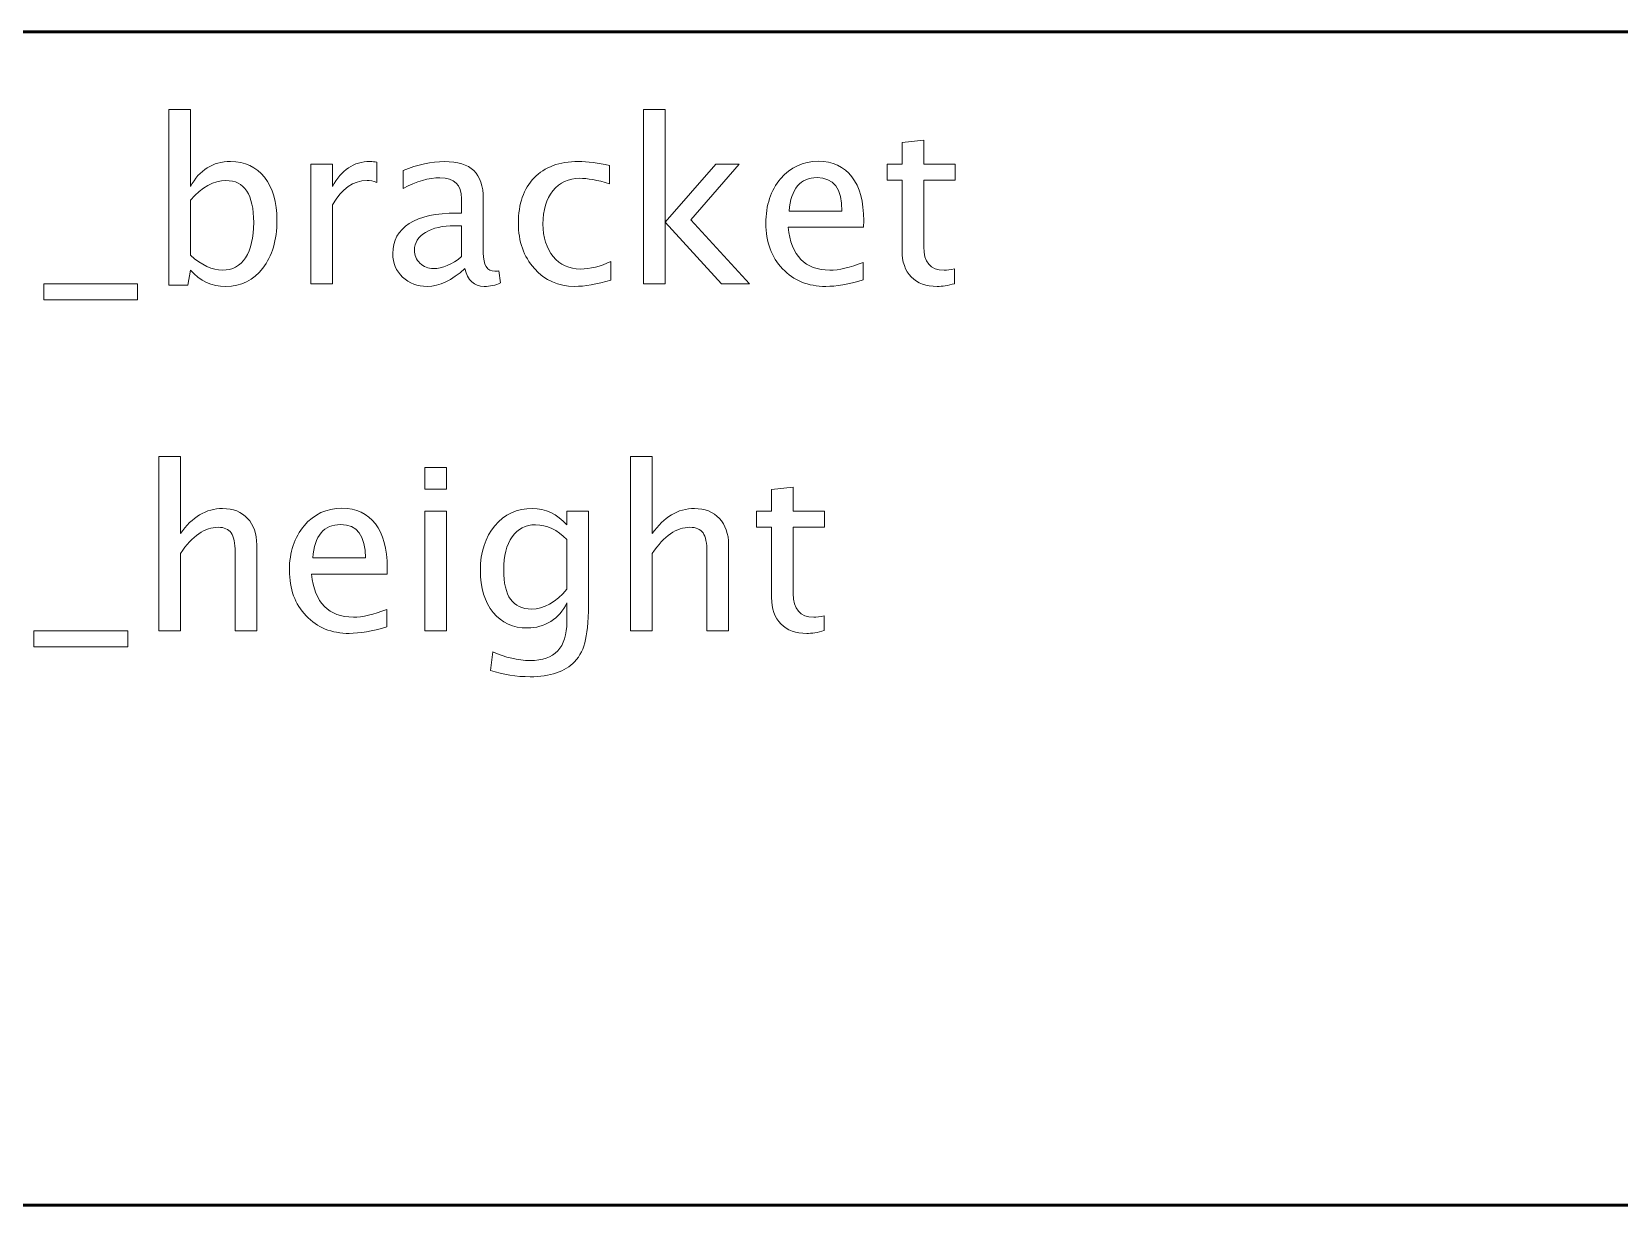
# Model space of a CAD drawing. Header units: centimetres. Extents: x -23.9 to 23.9, y -5.2 to 5.2.
# Drawn here: x 6.38 to 12.34, y 0.8 to 5.2 of the extents above; entities that cross this region are included whole.
import ezdxf

# ---------------------------------------------------------------- set-up
doc = ezdxf.new("R2010")
doc.units = ezdxf.units.CM
doc.header["$MEASUREMENT"] = 0
doc.layers.add('Layer 1', color=7, linetype='Continuous')

msp = doc.modelspace()

# ---------------------------------------------------------------- linework, layer by layer
at = {"layer": 'Layer 1', "lineweight": 53}
msp.add_open_spline([(-23.95, 1.3), (-23.95, 1.3), (-23.95, 4.7), (-23.95, 4.7), (-23.95, 4.7), (-23.95, 4.97614), (-23.72614, 5.2), (-23.45, 5.2), (-23.45, 5.2), (-23.45, 5.2), (23.45, 5.2), (23.45, 5.2), (23.45, 5.2), (23.72614, 5.2), (23.95, 4.97614), (23.95, 4.7), (23.95, 4.7), (23.95, 4.7), (23.95, 1.3), (23.95, 1.3), (23.95, 1.3), (23.95, 1.02386), (23.72614, 0.8), (23.45, 0.8), (23.45, 0.8), (23.45, 0.8), (-23.45, 0.8), (-23.45, 0.8), (-23.45, 0.8), (-23.72614, 0.8), (-23.95, 1.02386), (-23.95, 1.3)], degree=3, knots=[0, 0, 0, 0, 0.1111111, 0.1111111, 0.1111111, 0.1111111, 0.2222222, 0.2222222, 0.2222222, 0.2222222, 0.3333333, 0.3333333, 0.3333333, 0.3333333, 0.4444444, 0.4444444, 0.4444444, 0.4444444, 0.5555556, 0.5555556, 0.5555556, 0.5555556, 0.6666667, 0.6666667, 0.6666667, 0.6666667, 0.7777778, 0.7777778, 0.7777778, 0.7777778, 1, 1, 1, 1], dxfattribs=at)
at = {"layer": 'Layer 1', "color": 5, "lineweight": 9}
for points, knots in [([(6.89558, 4.25023), (6.89558, 4.25023), (6.89558, 4.90809), (6.89558, 4.90809), (6.89558, 4.90809), (6.89558, 4.90809), (6.97686, 4.90809), (6.97686, 4.90809), (6.97686, 4.90809), (6.97686, 4.90809), (6.97686, 4.61924), (6.97686, 4.61924), (6.97686, 4.61924), (7.01016, 4.68203), (7.06026, 4.71336), (7.127, 4.71336), (7.127, 4.71336), (7.18105, 4.71336), (7.22352, 4.69374), (7.25457, 4.65437), (7.25457, 4.65437), (7.28561, 4.615), (7.30114, 4.56124), (7.30114, 4.49308), (7.30114, 4.49308), (7.30114, 4.41886), (7.2835, 4.35889), (7.24836, 4.31345), (7.24836, 4.31345), (7.21322, 4.26787), (7.16694, 4.24515), (7.10965, 4.24515), (7.10965, 4.24515), (7.05645, 4.24515), (7.01214, 4.26547), (6.97686, 4.30625), (6.97686, 4.30625), (6.97686, 4.30625), (6.96698, 4.25023), (6.96698, 4.25023), (6.96698, 4.25023), (6.96698, 4.25023), (6.89558, 4.25023), (6.89558, 4.25023)], [0, 0, 0, 0, 0.0833333, 0.0833333, 0.0833333, 0.0833333, 0.1666667, 0.1666667, 0.1666667, 0.1666667, 0.25, 0.25, 0.25, 0.25, 0.3333333, 0.3333333, 0.3333333, 0.3333333, 0.4166667, 0.4166667, 0.4166667, 0.4166667, 0.5, 0.5, 0.5, 0.5, 0.5833333, 0.5833333, 0.5833333, 0.5833333, 0.6666667, 0.6666667, 0.6666667, 0.6666667, 0.75, 0.75, 0.75, 0.75, 0.8333333, 0.8333333, 0.8333333, 0.8333333, 1, 1, 1, 1]), ([(8.67599, 4.25531), (8.67599, 4.25531), (8.67599, 4.90809), (8.67599, 4.90809), (8.67599, 4.90809), (8.67599, 4.90809), (8.75727, 4.90809), (8.75727, 4.90809), (8.75727, 4.90809), (8.75727, 4.90809), (8.75727, 4.48631), (8.75727, 4.48631), (8.75727, 4.48631), (8.75727, 4.48631), (8.94777, 4.70405), (8.94777, 4.70405), (8.94777, 4.70405), (8.94777, 4.70405), (9.03554, 4.70405), (9.03554, 4.70405), (9.03554, 4.70405), (9.03554, 4.70405), (8.85351, 4.49464), (8.85351, 4.49464), (8.85351, 4.49464), (8.85351, 4.49464), (9.07364, 4.25531), (9.07364, 4.25531), (9.07364, 4.25531), (9.07364, 4.25531), (8.96894, 4.25531), (8.96894, 4.25531), (8.96894, 4.25531), (8.96894, 4.25531), (8.75727, 4.48546), (8.75727, 4.48546), (8.75727, 4.48546), (8.75727, 4.48546), (8.75727, 4.25531), (8.75727, 4.25531), (8.75727, 4.25531), (8.75727, 4.25531), (8.67599, 4.25531), (8.67599, 4.25531)], [0, 0, 0, 0, 0.0833333, 0.0833333, 0.0833333, 0.0833333, 0.1666667, 0.1666667, 0.1666667, 0.1666667, 0.25, 0.25, 0.25, 0.25, 0.3333333, 0.3333333, 0.3333333, 0.3333333, 0.4166667, 0.4166667, 0.4166667, 0.4166667, 0.5, 0.5, 0.5, 0.5, 0.5833333, 0.5833333, 0.5833333, 0.5833333, 0.6666667, 0.6666667, 0.6666667, 0.6666667, 0.75, 0.75, 0.75, 0.75, 0.8333333, 0.8333333, 0.8333333, 0.8333333, 1, 1, 1, 1]), ([(9.84327, 4.25545), (9.81815, 4.24854), (9.79628, 4.24515), (9.7778, 4.24515), (9.7778, 4.24515), (9.73631, 4.24515), (9.70399, 4.257), (9.68085, 4.28071), (9.68085, 4.28071), (9.65757, 4.30442), (9.646, 4.3373), (9.646, 4.37949), (9.646, 4.37949), (9.646, 4.37949), (9.646, 4.64308), (9.646, 4.64308), (9.646, 4.64308), (9.646, 4.64308), (9.58983, 4.64308), (9.58983, 4.64308), (9.58983, 4.64308), (9.58983, 4.64308), (9.58983, 4.70405), (9.58983, 4.70405), (9.58983, 4.70405), (9.58983, 4.70405), (9.646, 4.70405), (9.646, 4.70405), (9.646, 4.70405), (9.646, 4.70405), (9.646, 4.78518), (9.646, 4.78518), (9.646, 4.78518), (9.646, 4.78518), (9.72728, 4.79295), (9.72728, 4.79295), (9.72728, 4.79295), (9.72728, 4.79295), (9.72728, 4.70405), (9.72728, 4.70405), (9.72728, 4.70405), (9.72728, 4.70405), (9.84496, 4.70405), (9.84496, 4.70405), (9.84496, 4.70405), (9.84496, 4.70405), (9.84496, 4.64308), (9.84496, 4.64308), (9.84496, 4.64308), (9.84496, 4.64308), (9.72728, 4.64308), (9.72728, 4.64308), (9.72728, 4.64308), (9.72728, 4.64308), (9.72728, 4.39416), (9.72728, 4.39416), (9.72728, 4.39416), (9.72728, 4.33546), (9.75282, 4.30611), (9.80376, 4.30611), (9.80376, 4.30611), (9.81463, 4.30611), (9.82775, 4.30794), (9.84327, 4.31147), (9.84327, 4.31147), (9.84327, 4.31147), (9.84327, 4.25545), (9.84327, 4.25545)], [0, 0, 0, 0, 0.0555556, 0.0555556, 0.0555556, 0.0555556, 0.1111111, 0.1111111, 0.1111111, 0.1111111, 0.1666667, 0.1666667, 0.1666667, 0.1666667, 0.2222222, 0.2222222, 0.2222222, 0.2222222, 0.2777778, 0.2777778, 0.2777778, 0.2777778, 0.3333333, 0.3333333, 0.3333333, 0.3333333, 0.3888889, 0.3888889, 0.3888889, 0.3888889, 0.4444444, 0.4444444, 0.4444444, 0.4444444, 0.5, 0.5, 0.5, 0.5, 0.5555556, 0.5555556, 0.5555556, 0.5555556, 0.6111111, 0.6111111, 0.6111111, 0.6111111, 0.6666667, 0.6666667, 0.6666667, 0.6666667, 0.7222222, 0.7222222, 0.7222222, 0.7222222, 0.7777778, 0.7777778, 0.7777778, 0.7777778, 0.8333333, 0.8333333, 0.8333333, 0.8333333, 0.8888889, 0.8888889, 0.8888889, 0.8888889, 1, 1, 1, 1]), ([(7.42842, 4.25531), (7.42842, 4.25531), (7.42842, 4.70405), (7.42842, 4.70405), (7.42842, 4.70405), (7.42842, 4.70405), (7.5097, 4.70405), (7.5097, 4.70405), (7.5097, 4.70405), (7.5097, 4.70405), (7.5097, 4.61924), (7.5097, 4.61924), (7.5097, 4.61924), (7.54202, 4.68203), (7.58886, 4.71336), (7.65039, 4.71336), (7.65039, 4.71336), (7.65871, 4.71336), (7.66746, 4.71265), (7.67649, 4.71124), (7.67649, 4.71124), (7.67649, 4.71124), (7.67649, 4.63518), (7.67649, 4.63518), (7.67649, 4.63518), (7.66238, 4.63984), (7.64997, 4.64224), (7.63924, 4.64224), (7.63924, 4.64224), (7.58759, 4.64224), (7.54441, 4.61176), (7.5097, 4.55066), (7.5097, 4.55066), (7.5097, 4.55066), (7.5097, 4.25531), (7.5097, 4.25531), (7.5097, 4.25531), (7.5097, 4.25531), (7.42842, 4.25531), (7.42842, 4.25531)], [0, 0, 0, 0, 0.0909091, 0.0909091, 0.0909091, 0.0909091, 0.1818182, 0.1818182, 0.1818182, 0.1818182, 0.2727273, 0.2727273, 0.2727273, 0.2727273, 0.3636364, 0.3636364, 0.3636364, 0.3636364, 0.4545455, 0.4545455, 0.4545455, 0.4545455, 0.5454545, 0.5454545, 0.5454545, 0.5454545, 0.6363636, 0.6363636, 0.6363636, 0.6363636, 0.7272727, 0.7272727, 0.7272727, 0.7272727, 0.8181818, 0.8181818, 0.8181818, 0.8181818, 1, 1, 1, 1]), ([(8.00613, 4.31246), (7.95731, 4.26759), (7.91032, 4.24515), (7.86516, 4.24515), (7.86516, 4.24515), (7.82805, 4.24515), (7.79715, 4.25672), (7.77273, 4.28), (7.77273, 4.28), (7.74818, 4.30329), (7.7359, 4.33264), (7.7359, 4.36806), (7.7359, 4.36806), (7.7359, 4.41702), (7.75651, 4.4547), (7.79771, 4.48095), (7.79771, 4.48095), (7.83892, 4.50719), (7.89804, 4.52032), (7.97509, 4.52032), (7.97509, 4.52032), (7.97509, 4.52032), (7.99414, 4.52032), (7.99414, 4.52032), (7.99414, 4.52032), (7.99414, 4.52032), (7.99414, 4.57436), (7.99414, 4.57436), (7.99414, 4.57436), (7.99414, 4.62643), (7.96704, 4.6524), (7.91272, 4.6524), (7.91272, 4.6524), (7.87067, 4.6524), (7.82466, 4.63913), (7.77485, 4.6126), (7.77485, 4.6126), (7.77485, 4.6126), (7.77485, 4.67949), (7.77485, 4.67949), (7.77485, 4.67949), (7.8296, 4.70207), (7.88125, 4.71336), (7.92965, 4.71336), (7.92965, 4.71336), (7.97946, 4.71336), (8.01629, 4.70207), (8.03986, 4.67935), (8.03986, 4.67935), (8.06356, 4.65663), (8.07542, 4.62164), (8.07542, 4.57436), (8.07542, 4.57436), (8.07542, 4.57436), (8.07542, 4.37159), (8.07542, 4.37159), (8.07542, 4.37159), (8.07542, 4.32516), (8.08967, 4.30188), (8.11832, 4.30188), (8.11832, 4.30188), (8.12184, 4.30188), (8.12707, 4.30244), (8.13398, 4.30357), (8.13398, 4.30357), (8.13398, 4.30357), (8.13977, 4.25841), (8.13977, 4.25841), (8.13977, 4.25841), (8.12128, 4.24952), (8.10096, 4.24515), (8.07866, 4.24515), (8.07866, 4.24515), (8.0407, 4.24515), (8.01657, 4.26759), (8.00613, 4.31246)], [0, 0, 0, 0, 0.05, 0.05, 0.05, 0.05, 0.1, 0.1, 0.1, 0.1, 0.15, 0.15, 0.15, 0.15, 0.2, 0.2, 0.2, 0.2, 0.25, 0.25, 0.25, 0.25, 0.3, 0.3, 0.3, 0.3, 0.35, 0.35, 0.35, 0.35, 0.4, 0.4, 0.4, 0.4, 0.45, 0.45, 0.45, 0.45, 0.5, 0.5, 0.5, 0.5, 0.55, 0.55, 0.55, 0.55, 0.6, 0.6, 0.6, 0.6, 0.65, 0.65, 0.65, 0.65, 0.7, 0.7, 0.7, 0.7, 0.75, 0.75, 0.75, 0.75, 0.8, 0.8, 0.8, 0.8, 0.85, 0.85, 0.85, 0.85, 0.9, 0.9, 0.9, 0.9, 1, 1, 1, 1]), ([(8.55392, 4.26886), (8.50129, 4.25305), (8.45585, 4.24515), (8.41761, 4.24515), (8.41761, 4.24515), (8.35693, 4.24515), (8.3067, 4.26759), (8.26676, 4.31232), (8.26676, 4.31232), (8.22683, 4.35719), (8.20679, 4.41378), (8.20679, 4.48194), (8.20679, 4.48194), (8.20679, 4.55475), (8.22655, 4.61162), (8.26606, 4.65226), (8.26606, 4.65226), (8.30557, 4.69304), (8.36074, 4.71336), (8.43158, 4.71336), (8.43158, 4.71336), (8.46644, 4.71336), (8.50566, 4.70856), (8.54884, 4.69897), (8.54884, 4.69897), (8.54884, 4.69897), (8.54884, 4.63038), (8.54884, 4.63038), (8.54884, 4.63038), (8.50298, 4.64393), (8.46559, 4.6507), (8.4368, 4.6507), (8.4368, 4.6507), (8.39503, 4.6507), (8.36159, 4.63504), (8.33661, 4.60386), (8.33661, 4.60386), (8.31164, 4.57267), (8.29908, 4.53104), (8.29908, 4.47911), (8.29908, 4.47911), (8.29908, 4.42874), (8.31206, 4.3881), (8.33788, 4.35691), (8.33788, 4.35691), (8.36371, 4.32587), (8.39743, 4.31034), (8.43934, 4.31034), (8.43934, 4.31034), (8.47645, 4.31034), (8.51455, 4.31994), (8.55392, 4.33913), (8.55392, 4.33913), (8.55392, 4.33913), (8.55392, 4.26886), (8.55392, 4.26886)], [0, 0, 0, 0, 0.0666667, 0.0666667, 0.0666667, 0.0666667, 0.1333333, 0.1333333, 0.1333333, 0.1333333, 0.2, 0.2, 0.2, 0.2, 0.2666667, 0.2666667, 0.2666667, 0.2666667, 0.3333333, 0.3333333, 0.3333333, 0.3333333, 0.4, 0.4, 0.4, 0.4, 0.4666667, 0.4666667, 0.4666667, 0.4666667, 0.5333333, 0.5333333, 0.5333333, 0.5333333, 0.6, 0.6, 0.6, 0.6, 0.6666667, 0.6666667, 0.6666667, 0.6666667, 0.7333333, 0.7333333, 0.7333333, 0.7333333, 0.8, 0.8, 0.8, 0.8, 0.8666667, 0.8666667, 0.8666667, 0.8666667, 1, 1, 1, 1]), ([(9.50022, 4.2697), (9.44561, 4.25333), (9.39891, 4.24515), (9.35996, 4.24515), (9.35996, 4.24515), (9.2935, 4.24515), (9.23945, 4.26716), (9.19782, 4.31105), (9.19782, 4.31105), (9.15619, 4.35493), (9.13531, 4.4118), (9.13531, 4.48179), (9.13531, 4.48179), (9.13531, 4.54967), (9.15365, 4.60541), (9.19048, 4.64901), (9.19048, 4.64901), (9.22731, 4.69247), (9.27445, 4.71421), (9.33188, 4.71421), (9.33188, 4.71421), (9.38621, 4.71421), (9.42826, 4.69487), (9.45789, 4.65621), (9.45789, 4.65621), (9.48752, 4.61754), (9.50234, 4.56279), (9.50234, 4.49181), (9.50234, 4.49181), (9.50234, 4.49181), (9.50192, 4.46698), (9.50192, 4.46698), (9.50192, 4.46698), (9.50192, 4.46698), (9.21828, 4.46698), (9.21828, 4.46698), (9.21828, 4.46698), (9.23014, 4.35973), (9.28249, 4.30611), (9.3752, 4.30611), (9.3752, 4.30611), (9.40921, 4.30611), (9.45084, 4.31571), (9.50022, 4.3349), (9.50022, 4.3349), (9.50022, 4.3349), (9.50022, 4.2697), (9.50022, 4.2697)], [0, 0, 0, 0, 0.0769231, 0.0769231, 0.0769231, 0.0769231, 0.1538462, 0.1538462, 0.1538462, 0.1538462, 0.2307692, 0.2307692, 0.2307692, 0.2307692, 0.3076923, 0.3076923, 0.3076923, 0.3076923, 0.3846154, 0.3846154, 0.3846154, 0.3846154, 0.4615385, 0.4615385, 0.4615385, 0.4615385, 0.5384615, 0.5384615, 0.5384615, 0.5384615, 0.6153846, 0.6153846, 0.6153846, 0.6153846, 0.6923077, 0.6923077, 0.6923077, 0.6923077, 0.7692308, 0.7692308, 0.7692308, 0.7692308, 0.8461538, 0.8461538, 0.8461538, 0.8461538, 1, 1, 1, 1]), ([(9.22252, 4.52794), (9.22252, 4.52794), (9.42064, 4.52794), (9.42064, 4.52794), (9.42064, 4.52794), (9.42064, 4.61148), (9.38945, 4.65324), (9.32722, 4.65324), (9.32722, 4.65324), (9.26457, 4.65324), (9.22971, 4.61148), (9.22252, 4.52794)], [0, 0, 0, 0, 0.25, 0.25, 0.25, 0.25, 0.5, 0.5, 0.5, 0.5, 1, 1, 1, 1]), ([(6.97686, 4.36227), (7.01877, 4.32488), (7.05871, 4.30611), (7.09666, 4.30611), (7.09666, 4.30611), (7.13406, 4.30611), (7.16299, 4.32177), (7.18331, 4.35296), (7.18331, 4.35296), (7.20377, 4.38414), (7.21393, 4.42803), (7.21393, 4.48476), (7.21393, 4.48476), (7.21393, 4.58974), (7.17921, 4.64224), (7.10979, 4.64224), (7.10979, 4.64224), (7.06435, 4.64224), (7.02004, 4.61768), (6.97686, 4.56844), (6.97686, 4.56844), (6.97686, 4.56844), (6.97686, 4.36227), (6.97686, 4.36227)], [0, 0, 0, 0, 0.1428571, 0.1428571, 0.1428571, 0.1428571, 0.2857143, 0.2857143, 0.2857143, 0.2857143, 0.4285714, 0.4285714, 0.4285714, 0.4285714, 0.5714286, 0.5714286, 0.5714286, 0.5714286, 0.7142857, 0.7142857, 0.7142857, 0.7142857, 1, 1, 1, 1]), ([(7.99414, 4.35677), (7.99414, 4.35677), (7.99414, 4.47206), (7.99414, 4.47206), (7.99414, 4.47206), (7.99414, 4.47206), (7.96803, 4.4729), (7.96803, 4.4729), (7.96803, 4.4729), (7.92288, 4.4729), (7.88647, 4.46458), (7.85867, 4.44793), (7.85867, 4.44793), (7.83101, 4.43114), (7.81718, 4.40898), (7.81718, 4.38132), (7.81718, 4.38132), (7.81718, 4.36199), (7.8241, 4.34562), (7.83779, 4.33222), (7.83779, 4.33222), (7.85162, 4.31881), (7.86841, 4.31204), (7.8883, 4.31204), (7.8883, 4.31204), (7.92217, 4.31204), (7.95745, 4.32699), (7.99414, 4.35677)], [0, 0, 0, 0, 0.125, 0.125, 0.125, 0.125, 0.25, 0.25, 0.25, 0.25, 0.375, 0.375, 0.375, 0.375, 0.5, 0.5, 0.5, 0.5, 0.625, 0.625, 0.625, 0.625, 0.75, 0.75, 0.75, 0.75, 1, 1, 1, 1]), ([(6.42652, 4.19435), (6.42652, 4.19435), (6.42652, 4.25531), (6.42652, 4.25531), (6.42652, 4.25531), (6.42652, 4.25531), (6.77873, 4.25531), (6.77873, 4.25531), (6.77873, 4.25531), (6.77873, 4.25531), (6.77873, 4.19435), (6.77873, 4.19435), (6.77873, 4.19435), (6.77873, 4.19435), (6.42652, 4.19435), (6.42652, 4.19435)], [0, 0, 0, 0, 0.2, 0.2, 0.2, 0.2, 0.4, 0.4, 0.4, 0.4, 0.6, 0.6, 0.6, 0.6, 1, 1, 1, 1]), ([(6.85813, 2.95427), (6.85813, 2.95427), (6.85813, 3.60705), (6.85813, 3.60705), (6.85813, 3.60705), (6.85813, 3.60705), (6.93941, 3.60705), (6.93941, 3.60705), (6.93941, 3.60705), (6.93941, 3.60705), (6.93941, 3.3182), (6.93941, 3.3182), (6.93941, 3.3182), (6.98245, 3.38099), (7.03523, 3.41232), (7.0976, 3.41232), (7.0976, 3.41232), (7.13683, 3.41232), (7.16801, 3.40004), (7.19101, 3.37535), (7.19101, 3.37535), (7.21401, 3.35079), (7.22559, 3.31763), (7.22559, 3.27615), (7.22559, 3.27615), (7.22559, 3.27615), (7.22559, 2.95427), (7.22559, 2.95427), (7.22559, 2.95427), (7.22559, 2.95427), (7.1443, 2.95427), (7.1443, 2.95427), (7.1443, 2.95427), (7.1443, 2.95427), (7.1443, 3.24962), (7.1443, 3.24962), (7.1443, 3.24962), (7.1443, 3.28292), (7.13937, 3.30663), (7.12963, 3.32074), (7.12963, 3.32074), (7.11975, 3.33499), (7.10352, 3.34204), (7.0808, 3.34204), (7.0808, 3.34204), (7.03085, 3.34204), (6.98372, 3.30945), (6.93941, 3.24425), (6.93941, 3.24425), (6.93941, 3.24425), (6.93941, 2.95427), (6.93941, 2.95427), (6.93941, 2.95427), (6.93941, 2.95427), (6.85813, 2.95427), (6.85813, 2.95427)], [0, 0, 0, 0, 0.0666667, 0.0666667, 0.0666667, 0.0666667, 0.1333333, 0.1333333, 0.1333333, 0.1333333, 0.2, 0.2, 0.2, 0.2, 0.2666667, 0.2666667, 0.2666667, 0.2666667, 0.3333333, 0.3333333, 0.3333333, 0.3333333, 0.4, 0.4, 0.4, 0.4, 0.4666667, 0.4666667, 0.4666667, 0.4666667, 0.5333333, 0.5333333, 0.5333333, 0.5333333, 0.6, 0.6, 0.6, 0.6, 0.6666667, 0.6666667, 0.6666667, 0.6666667, 0.7333333, 0.7333333, 0.7333333, 0.7333333, 0.8, 0.8, 0.8, 0.8, 0.8666667, 0.8666667, 0.8666667, 0.8666667, 1, 1, 1, 1]), ([(8.62796, 2.95427), (8.62796, 2.95427), (8.62796, 3.60705), (8.62796, 3.60705), (8.62796, 3.60705), (8.62796, 3.60705), (8.70924, 3.60705), (8.70924, 3.60705), (8.70924, 3.60705), (8.70924, 3.60705), (8.70924, 3.3182), (8.70924, 3.3182), (8.70924, 3.3182), (8.75228, 3.38099), (8.80506, 3.41232), (8.86743, 3.41232), (8.86743, 3.41232), (8.90666, 3.41232), (8.93784, 3.40004), (8.96084, 3.37535), (8.96084, 3.37535), (8.98384, 3.35079), (8.99542, 3.31763), (8.99542, 3.27615), (8.99542, 3.27615), (8.99542, 3.27615), (8.99542, 2.95427), (8.99542, 2.95427), (8.99542, 2.95427), (8.99542, 2.95427), (8.91413, 2.95427), (8.91413, 2.95427), (8.91413, 2.95427), (8.91413, 2.95427), (8.91413, 3.24962), (8.91413, 3.24962), (8.91413, 3.24962), (8.91413, 3.28292), (8.9092, 3.30663), (8.89946, 3.32074), (8.89946, 3.32074), (8.88958, 3.33499), (8.87335, 3.34204), (8.85063, 3.34204), (8.85063, 3.34204), (8.80068, 3.34204), (8.75355, 3.30945), (8.70924, 3.24425), (8.70924, 3.24425), (8.70924, 3.24425), (8.70924, 2.95427), (8.70924, 2.95427), (8.70924, 2.95427), (8.70924, 2.95427), (8.62796, 2.95427), (8.62796, 2.95427)], [0, 0, 0, 0, 0.0666667, 0.0666667, 0.0666667, 0.0666667, 0.1333333, 0.1333333, 0.1333333, 0.1333333, 0.2, 0.2, 0.2, 0.2, 0.2666667, 0.2666667, 0.2666667, 0.2666667, 0.3333333, 0.3333333, 0.3333333, 0.3333333, 0.4, 0.4, 0.4, 0.4, 0.4666667, 0.4666667, 0.4666667, 0.4666667, 0.5333333, 0.5333333, 0.5333333, 0.5333333, 0.6, 0.6, 0.6, 0.6, 0.6666667, 0.6666667, 0.6666667, 0.6666667, 0.7333333, 0.7333333, 0.7333333, 0.7333333, 0.8, 0.8, 0.8, 0.8, 0.8666667, 0.8666667, 0.8666667, 0.8666667, 1, 1, 1, 1]), ([(7.85537, 3.48513), (7.85537, 3.48513), (7.85537, 3.56641), (7.85537, 3.56641), (7.85537, 3.56641), (7.85537, 3.56641), (7.93665, 3.56641), (7.93665, 3.56641), (7.93665, 3.56641), (7.93665, 3.56641), (7.93665, 3.48513), (7.93665, 3.48513), (7.93665, 3.48513), (7.93665, 3.48513), (7.85537, 3.48513), (7.85537, 3.48513)], [0, 0, 0, 0, 0.2, 0.2, 0.2, 0.2, 0.4, 0.4, 0.4, 0.4, 0.6, 0.6, 0.6, 0.6, 1, 1, 1, 1]), ([(9.35412, 2.95441), (9.329, 2.9475), (9.30713, 2.94411), (9.28865, 2.94411), (9.28865, 2.94411), (9.24716, 2.94411), (9.21484, 2.95596), (9.1917, 2.97967), (9.1917, 2.97967), (9.16842, 3.00338), (9.15685, 3.03626), (9.15685, 3.07845), (9.15685, 3.07845), (9.15685, 3.07845), (9.15685, 3.34204), (9.15685, 3.34204), (9.15685, 3.34204), (9.15685, 3.34204), (9.10068, 3.34204), (9.10068, 3.34204), (9.10068, 3.34204), (9.10068, 3.34204), (9.10068, 3.40301), (9.10068, 3.40301), (9.10068, 3.40301), (9.10068, 3.40301), (9.15685, 3.40301), (9.15685, 3.40301), (9.15685, 3.40301), (9.15685, 3.40301), (9.15685, 3.48414), (9.15685, 3.48414), (9.15685, 3.48414), (9.15685, 3.48414), (9.23813, 3.49191), (9.23813, 3.49191), (9.23813, 3.49191), (9.23813, 3.49191), (9.23813, 3.40301), (9.23813, 3.40301), (9.23813, 3.40301), (9.23813, 3.40301), (9.35581, 3.40301), (9.35581, 3.40301), (9.35581, 3.40301), (9.35581, 3.40301), (9.35581, 3.34204), (9.35581, 3.34204), (9.35581, 3.34204), (9.35581, 3.34204), (9.23813, 3.34204), (9.23813, 3.34204), (9.23813, 3.34204), (9.23813, 3.34204), (9.23813, 3.09312), (9.23813, 3.09312), (9.23813, 3.09312), (9.23813, 3.03442), (9.26367, 3.00507), (9.31461, 3.00507), (9.31461, 3.00507), (9.32548, 3.00507), (9.3386, 3.0069), (9.35412, 3.01043), (9.35412, 3.01043), (9.35412, 3.01043), (9.35412, 2.95441), (9.35412, 2.95441)], [0, 0, 0, 0, 0.0555556, 0.0555556, 0.0555556, 0.0555556, 0.1111111, 0.1111111, 0.1111111, 0.1111111, 0.1666667, 0.1666667, 0.1666667, 0.1666667, 0.2222222, 0.2222222, 0.2222222, 0.2222222, 0.2777778, 0.2777778, 0.2777778, 0.2777778, 0.3333333, 0.3333333, 0.3333333, 0.3333333, 0.3888889, 0.3888889, 0.3888889, 0.3888889, 0.4444444, 0.4444444, 0.4444444, 0.4444444, 0.5, 0.5, 0.5, 0.5, 0.5555556, 0.5555556, 0.5555556, 0.5555556, 0.6111111, 0.6111111, 0.6111111, 0.6111111, 0.6666667, 0.6666667, 0.6666667, 0.6666667, 0.7222222, 0.7222222, 0.7222222, 0.7222222, 0.7777778, 0.7777778, 0.7777778, 0.7777778, 0.8333333, 0.8333333, 0.8333333, 0.8333333, 0.8888889, 0.8888889, 0.8888889, 0.8888889, 1, 1, 1, 1]), ([(7.71298, 2.96866), (7.65837, 2.95229), (7.61167, 2.94411), (7.57272, 2.94411), (7.57272, 2.94411), (7.50626, 2.94411), (7.45221, 2.96612), (7.41058, 3.01001), (7.41058, 3.01001), (7.36895, 3.05389), (7.34807, 3.11076), (7.34807, 3.18075), (7.34807, 3.18075), (7.34807, 3.24863), (7.36641, 3.30437), (7.40324, 3.34797), (7.40324, 3.34797), (7.44007, 3.39143), (7.48721, 3.41317), (7.54464, 3.41317), (7.54464, 3.41317), (7.59897, 3.41317), (7.64102, 3.39383), (7.67065, 3.35517), (7.67065, 3.35517), (7.70028, 3.3165), (7.7151, 3.26175), (7.7151, 3.19077), (7.7151, 3.19077), (7.7151, 3.19077), (7.71468, 3.16594), (7.71468, 3.16594), (7.71468, 3.16594), (7.71468, 3.16594), (7.43104, 3.16594), (7.43104, 3.16594), (7.43104, 3.16594), (7.4429, 3.05869), (7.49525, 3.00507), (7.58796, 3.00507), (7.58796, 3.00507), (7.62197, 3.00507), (7.6636, 3.01467), (7.71298, 3.03386), (7.71298, 3.03386), (7.71298, 3.03386), (7.71298, 2.96866), (7.71298, 2.96866)], [0, 0, 0, 0, 0.0769231, 0.0769231, 0.0769231, 0.0769231, 0.1538462, 0.1538462, 0.1538462, 0.1538462, 0.2307692, 0.2307692, 0.2307692, 0.2307692, 0.3076923, 0.3076923, 0.3076923, 0.3076923, 0.3846154, 0.3846154, 0.3846154, 0.3846154, 0.4615385, 0.4615385, 0.4615385, 0.4615385, 0.5384615, 0.5384615, 0.5384615, 0.5384615, 0.6153846, 0.6153846, 0.6153846, 0.6153846, 0.6923077, 0.6923077, 0.6923077, 0.6923077, 0.7692308, 0.7692308, 0.7692308, 0.7692308, 0.8461538, 0.8461538, 0.8461538, 0.8461538, 1, 1, 1, 1]), ([(7.85537, 2.95427), (7.85537, 2.95427), (7.85537, 3.40301), (7.85537, 3.40301), (7.85537, 3.40301), (7.85537, 3.40301), (7.93665, 3.40301), (7.93665, 3.40301), (7.93665, 3.40301), (7.93665, 3.40301), (7.93665, 2.95427), (7.93665, 2.95427), (7.93665, 2.95427), (7.93665, 2.95427), (7.85537, 2.95427), (7.85537, 2.95427)], [0, 0, 0, 0, 0.2, 0.2, 0.2, 0.2, 0.4, 0.4, 0.4, 0.4, 0.6, 0.6, 0.6, 0.6, 1, 1, 1, 1]), ([(8.10175, 2.80526), (8.10175, 2.80526), (8.11135, 2.87553), (8.11135, 2.87553), (8.11135, 2.87553), (8.15848, 2.85352), (8.20519, 2.84251), (8.25133, 2.84251), (8.25133, 2.84251), (8.34291, 2.84251), (8.38877, 2.89105), (8.38877, 2.988), (8.38877, 2.988), (8.38877, 2.988), (8.38877, 3.05855), (8.38877, 3.05855), (8.38877, 3.05855), (8.37466, 3.02878), (8.35463, 3.00578), (8.32852, 2.98927), (8.32852, 2.98927), (8.30241, 2.97276), (8.27335, 2.96443), (8.24131, 2.96443), (8.24131, 2.96443), (8.18699, 2.96443), (8.14395, 2.9839), (8.1122, 3.02285), (8.1122, 3.02285), (8.08045, 3.0618), (8.0645, 3.11457), (8.0645, 3.18118), (8.0645, 3.18118), (8.0645, 3.24933), (8.08256, 3.30493), (8.11869, 3.34797), (8.11869, 3.34797), (8.15495, 3.39087), (8.20166, 3.41232), (8.25909, 3.41232), (8.25909, 3.41232), (8.30933, 3.41232), (8.35265, 3.392), (8.38877, 3.35122), (8.38877, 3.35122), (8.38877, 3.35122), (8.38877, 3.40301), (8.38877, 3.40301), (8.38877, 3.40301), (8.38877, 3.40301), (8.47006, 3.40301), (8.47006, 3.40301), (8.47006, 3.40301), (8.47006, 3.40301), (8.47006, 3.07675), (8.47006, 3.07675), (8.47006, 3.07675), (8.47006, 3.00662), (8.46639, 2.95469), (8.45905, 2.92097), (8.45905, 2.92097), (8.45185, 2.88724), (8.43802, 2.85958), (8.41798, 2.83814), (8.41798, 2.83814), (8.38242, 2.80046), (8.32683, 2.78155), (8.25133, 2.78155), (8.25133, 2.78155), (8.19954, 2.78155), (8.14973, 2.78945), (8.10175, 2.80526)], [0, 0, 0, 0, 0.0526316, 0.0526316, 0.0526316, 0.0526316, 0.1052632, 0.1052632, 0.1052632, 0.1052632, 0.1578947, 0.1578947, 0.1578947, 0.1578947, 0.2105263, 0.2105263, 0.2105263, 0.2105263, 0.2631579, 0.2631579, 0.2631579, 0.2631579, 0.3157895, 0.3157895, 0.3157895, 0.3157895, 0.3684211, 0.3684211, 0.3684211, 0.3684211, 0.4210526, 0.4210526, 0.4210526, 0.4210526, 0.4736842, 0.4736842, 0.4736842, 0.4736842, 0.5263158, 0.5263158, 0.5263158, 0.5263158, 0.5789474, 0.5789474, 0.5789474, 0.5789474, 0.6315789, 0.6315789, 0.6315789, 0.6315789, 0.6842105, 0.6842105, 0.6842105, 0.6842105, 0.7368421, 0.7368421, 0.7368421, 0.7368421, 0.7894737, 0.7894737, 0.7894737, 0.7894737, 0.8421053, 0.8421053, 0.8421053, 0.8421053, 0.8947368, 0.8947368, 0.8947368, 0.8947368, 1, 1, 1, 1]), ([(7.43528, 3.2269), (7.43528, 3.2269), (7.6334, 3.2269), (7.6334, 3.2269), (7.6334, 3.2269), (7.6334, 3.31044), (7.60221, 3.3522), (7.53998, 3.3522), (7.53998, 3.3522), (7.47733, 3.3522), (7.44247, 3.31044), (7.43528, 3.2269)], [0, 0, 0, 0, 0.25, 0.25, 0.25, 0.25, 0.5, 0.5, 0.5, 0.5, 1, 1, 1, 1]), ([(8.38877, 3.10949), (8.38877, 3.10949), (8.38877, 3.29562), (8.38877, 3.29562), (8.38877, 3.29562), (8.35293, 3.33273), (8.31384, 3.35136), (8.27165, 3.35136), (8.27165, 3.35136), (8.23412, 3.35136), (8.20477, 3.3364), (8.1836, 3.30634), (8.1836, 3.30634), (8.16229, 3.27643), (8.15171, 3.2348), (8.15171, 3.18174), (8.15171, 3.18174), (8.15171, 3.08423), (8.18628, 3.03555), (8.25557, 3.03555), (8.25557, 3.03555), (8.3027, 3.03555), (8.34715, 3.06024), (8.38877, 3.10949)], [0, 0, 0, 0, 0.1428571, 0.1428571, 0.1428571, 0.1428571, 0.2857143, 0.2857143, 0.2857143, 0.2857143, 0.4285714, 0.4285714, 0.4285714, 0.4285714, 0.5714286, 0.5714286, 0.5714286, 0.5714286, 0.7142857, 0.7142857, 0.7142857, 0.7142857, 1, 1, 1, 1]), ([(6.38907, 2.89331), (6.38907, 2.89331), (6.38907, 2.95427), (6.38907, 2.95427), (6.38907, 2.95427), (6.38907, 2.95427), (6.74128, 2.95427), (6.74128, 2.95427), (6.74128, 2.95427), (6.74128, 2.95427), (6.74128, 2.89331), (6.74128, 2.89331), (6.74128, 2.89331), (6.74128, 2.89331), (6.38907, 2.89331), (6.38907, 2.89331)], [0, 0, 0, 0, 0.2, 0.2, 0.2, 0.2, 0.4, 0.4, 0.4, 0.4, 0.6, 0.6, 0.6, 0.6, 1, 1, 1, 1])]:
    msp.add_open_spline(points, degree=3, knots=knots, dxfattribs=at)

doc.saveas('drawing.dxf')
